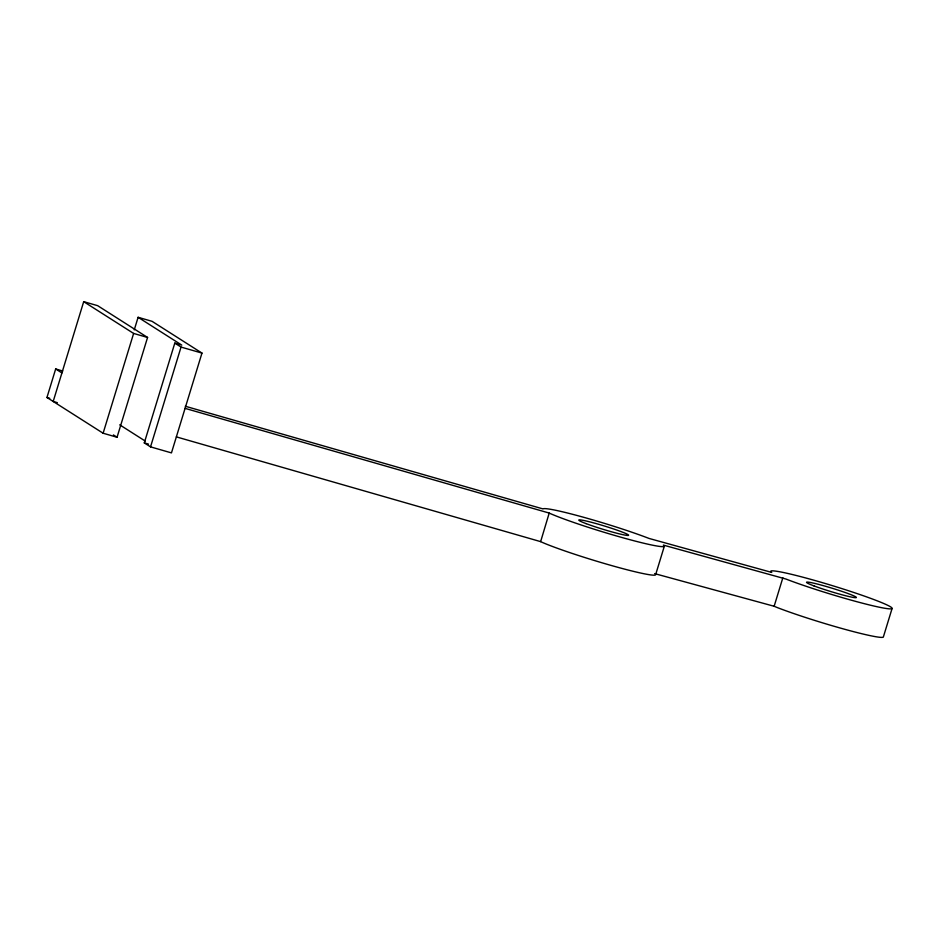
<?xml version="1.0" encoding="UTF-8"?>
<svg xmlns="http://www.w3.org/2000/svg" width="939" height="939" viewBox="0 0 939 939"><rect width="100%" height="100%" fill="white"/><g stroke="black" fill="none" stroke-linecap="round" stroke-linejoin="round"><path stroke-width="1.41" d="M57.373 402.667L53.194 401.458L83.7 301.665L97.644 305.668L147.564 337.453L117.058 437.245L103.114 433.231L46.95 397.49L55.671 368.968L62.713 370.999M134.254 329.882L138.103 317.3L152.048 321.314L201.967 353.087L171.461 452.891L150.533 446.87L144.289 442.903L174.807 343.099L181.779 345.106L138.103 317.3M103.114 433.231L133.62 333.439L83.7 301.665M150.533 446.87L181.039 347.078L174.807 343.099M185.3 406.247L543.012 508.926A63.512 4.319 17 0 1 583.753 517.319A63.512 4.319 17 0 1 649.06 538.446L771.705 572.403L770.766 571.158A63.512 4.319 17 0 1 850.558 591.406A63.512 4.319 17 0 1 882.144 607.779A63.512 4.319 17 0 1 786.002 579.058L663.357 545.101L664.296 546.345L655.575 574.868A63.512 4.319 17 0 1 607.181 564.304A63.512 4.319 17 0 1 540.629 541.662L549.209 513.07L185.089 408.371M892.05 608.578L883.329 637.088A63.512 4.319 17 0 1 842.6 628.696A63.512 4.319 17 0 1 777.292 607.568L774.147 606.265L782.856 577.755M654.636 573.612L774.147 606.265M133.62 333.439L147.564 337.453M181.039 347.078L201.967 353.087M46.95 397.49L49.767 398.3M176.368 436.881L540.5 541.592M144.289 442.903L148.479 444.1M549.209 513.07L549.35 513.14A63.512 4.319 17 0 0 615.902 535.782A63.512 4.319 17 0 0 664.296 546.345M55.671 368.968L61.904 372.947M119.723 424.827L145.205 441.048M113.408 434.921L117.058 437.245M813.89 585.866A26.151 1.784 17 0 0 855.629 597.697A26.151 1.784 17 0 0 824.712 586.042A26.151 1.784 17 0 0 813.89 585.866M586.136 523.633A26.151 1.784 17 0 0 627.874 535.465A26.151 1.784 17 0 0 596.958 523.809A26.151 1.784 17 0 0 586.136 523.633"/></g></svg>
